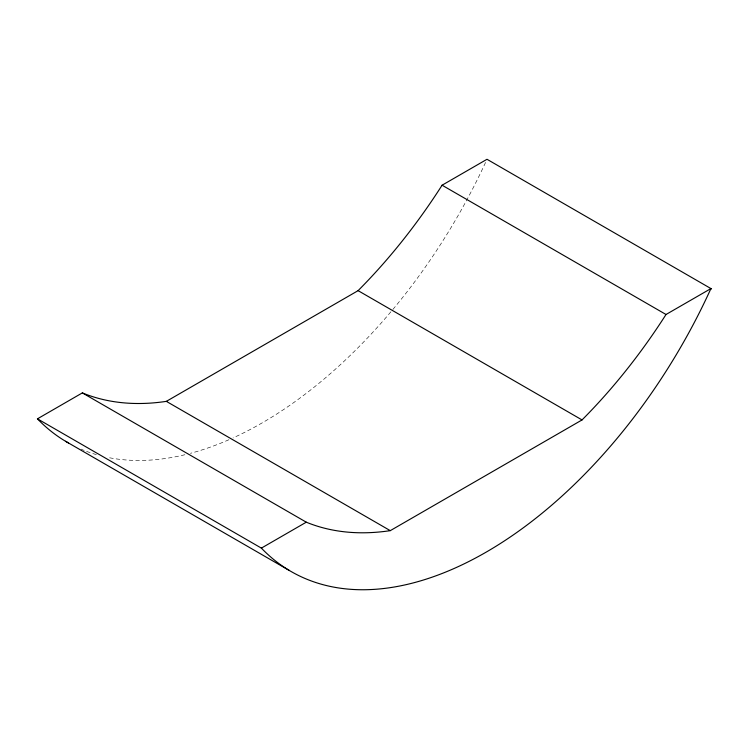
<?xml version="1.0" encoding="UTF-8"?>
<svg xmlns="http://www.w3.org/2000/svg" width="749" height="749" viewBox="0 0 749 749"><rect width="100%" height="100%" fill="white"/><g stroke="black" fill="none" stroke-linecap="round" stroke-linejoin="round"><path stroke-width="0.56" stroke-dasharray="3.75 2.81" d="M485.558 162.43A390.266 225.318 -60 0 1 391.643 310.919M390.894 311.799A390.266 225.318 -60 0 1 233.079 437.893M228.932 439.738A390.266 225.318 -60 0 1 190.461 453.314M184.909 454.727A390.266 225.318 -60 0 1 107.276 457.33M96.359 454.624A390.266 225.318 -60 0 1 85.292 450.889M84.216 450.458A390.266 225.318 -60 0 1 80.986 449.128"/><path stroke-width="1.12" d="M37.45 418.831L82.353 392.897A391.175 225.852 -60 0 0 166.344 401.361L390.276 530.648L582.029 419.936A391.175 225.852 -60 0 0 666.02 314.496L710.932 288.571A390.266 225.318 -60 0 1 261.382 548.118L37.45 418.831A390.266 225.318 -60 0 0 68.552 443.005M166.344 401.361L358.097 290.649A391.175 225.852 -60 0 0 442.088 185.209L487 159.284L711.55 288.927M261.382 548.118L306.285 522.184A391.175 225.852 -60 0 0 390.276 530.648M442.088 185.209L666.02 314.496M358.097 290.649L582.029 419.936M82.353 392.897L306.285 522.184M65.566 441.283L289.498 570.569"/></g></svg>
